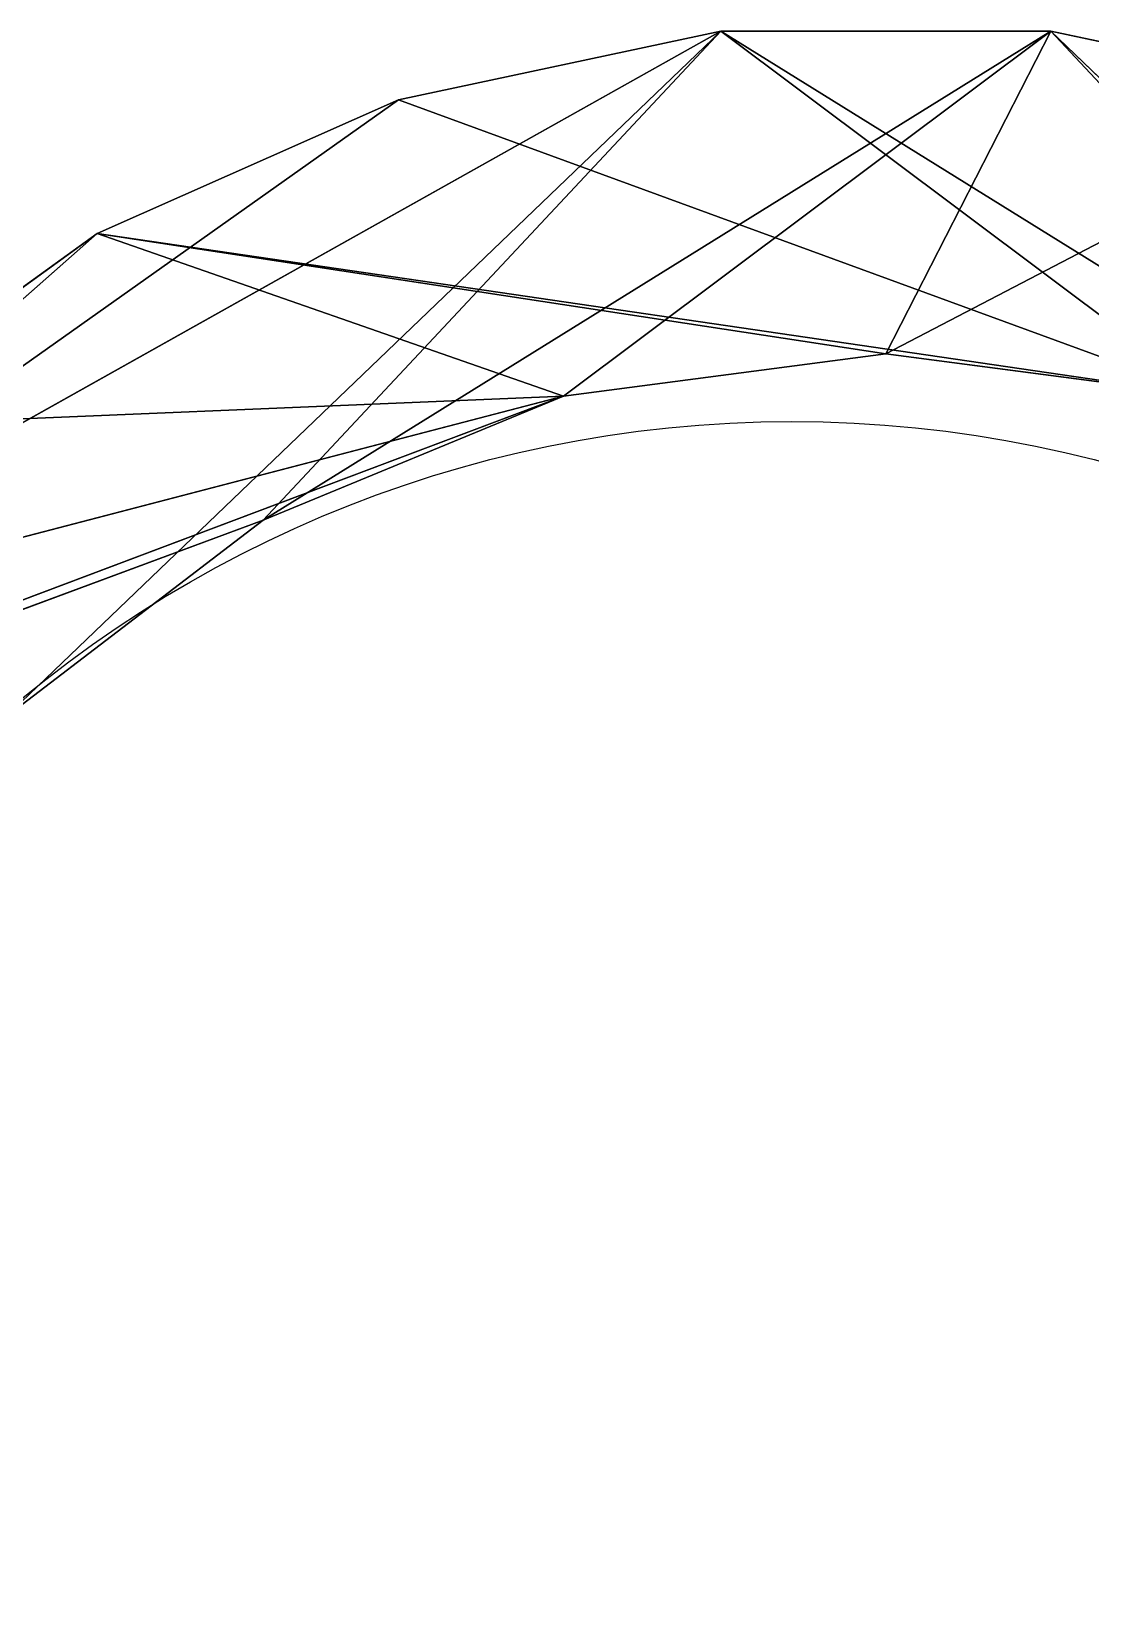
# Model space of a CAD drawing. Extents: x 0.1 to 12.5, y 0 to 2.5.
# Drawn here: x 10.8915 to 11.0899, y 2.0868 to 2.3799 of the extents above; entities that cross this region are included whole.
import ezdxf

# ---------------------------------------------------------------- set-up
doc = ezdxf.new("R2010")
doc.units = 0
doc.header["$MEASUREMENT"] = 0
doc.layers.get('0').update_dxf_attribs({"linetype": 'CONTINUOUS'})

# ---------------------------------------------------------------- blocks, each defined once
blk = doc.blocks.new('CLAMP')
for p, q in [((84, 189.48192, 180), (162.084, 233.37552, 180)), ((162.084, 233.37552, 180), (110.360388, 183.6396, 180)), ((129, 197.94228, 180), (162.084, 233.37552, 180)), ((129, 197.94228, 180), (185.916, 233.37552, 180)), ((138.771612, 228.42048, 180), (162.084, 233.37552)), ((138.771612, 228.42048), (162.084, 233.37552)), ((162.084, 233.37552, 180), (138.771612, 228.42048, 180)), ((185.916, 233.37552, 180), (150.706812, 206.93328, 180)), ((162.084, 233.37552), (162.084, 233.37552, 180)), ((162.084, 233.37552, 180), (185.916, 233.37552)), ((162.084, 233.37552), (185.916, 233.37552)), ((185.916, 233.37552, 180), (162.084, 233.37552, 180)), ((162.084, 233.37552), (197.293188, 206.93328)), ((162.084, 233.37552), (219, 197.94228)), ((174, 210, 180), (185.916, 233.37552, 180)), ((185.916, 233.37552), (185.916, 233.37552, 180)), ((185.916, 233.37552), (219, 197.94228)), ((185.916, 233.37552), (237.639612, 183.6396)), ((185.916, 233.37552), (209.228388, 228.42048)), ((209.228388, 228.42048, 180), (185.916, 233.37552, 180)), ((185.916, 233.37552, 180), (209.228388, 228.42048)), ((84, 189.48192, 180), (138.771612, 228.42048, 180)), ((117, 218.72688, 180), (138.771612, 228.42048)), ((117, 218.72688), (138.771612, 228.42048)), ((138.771612, 228.42048, 180), (117, 218.72688, 180)), ((138.771612, 228.42048), (138.771612, 228.42048, 180)), ((138.771612, 228.42048), (197.293188, 206.93328)), ((209.228388, 228.42048, 180), (174, 210, 180)), ((84, 189.48192, 180), (117, 218.72688, 180)), ((97.719588, 204.71856), (117, 218.72688)), ((97.719588, 204.71856, 180), (117, 218.72688)), ((117, 218.72688, 180), (97.719588, 204.71856, 180)), ((117, 218.72688), (117, 218.72688, 180)), ((174, 210), (117, 218.72688)), ((117, 218.72688), (197.293188, 206.93328)), ((150.706812, 206.93328), (117, 218.72688)), ((150.706812, 206.93328, 180), (174, 210)), ((150.706812, 206.93328, 180), (174, 210, 180)), ((174, 210), (150.706812, 206.93328)), ((174, 210), (174, 210, 180)), ((174, 210, 180), (197.293188, 206.93328)), ((174, 210, 180), (197.293188, 206.93328, 180)), ((197.293188, 206.93328), (174, 210)), ((0, 150), (150.706812, 206.93328)), ((84, 189.48192), (150.706812, 206.93328)), ((97.719588, 204.71856), (150.706812, 206.93328)), ((150.706812, 206.93328), (129, 197.94228)), ((129, 197.94228, 180), (150.706812, 206.93328)), ((129, 197.94228, 180), (150.706812, 206.93328, 180)), ((150.706812, 206.93328), (150.706812, 206.93328, 180)), ((0, 150), (129, 197.94228)), ((110.360388, 183.6396, 180), (129, 197.94228)), ((110.360388, 183.6396, 180), (129, 197.94228, 180)), ((129, 197.94228), (110.360388, 183.6396)), ((129, 197.94228), (129, 197.94228, 180))]:
    blk.add_line(p, q)
mesh = blk.add_polyface()
corners = [(162.084, 233.37552, 180), (138.771612, 228.42048, 180), (84, 189.48192, 180)]
mesh.append_faces([[corners[k] for k in face] for face in [(0, 1, 2)]])
mesh = blk.add_polyface()
corners = [(162.084, 233.37552, 180), (84, 189.48192, 180), (110.360388, 183.6396, 180)]
mesh.append_faces([[corners[k] for k in face] for face in [(0, 1, 2)]])
mesh = blk.add_polyface()
corners = [(162.084, 233.37552, 180), (110.360388, 183.6396, 180), (129, 197.94228, 180)]
mesh.append_faces([[corners[k] for k in face] for face in [(0, 1, 2)]])
mesh = blk.add_polyface()
corners = [(185.916, 233.37552, 180), (162.084, 233.37552, 180), (129, 197.94228, 180)]
mesh.append_faces([[corners[k] for k in face] for face in [(0, 1, 2)]])
mesh = blk.add_polyface()
corners = [(185.916, 233.37552, 180), (129, 197.94228, 180), (150.706812, 206.93328, 180)]
mesh.append_faces([[corners[k] for k in face] for face in [(0, 1, 2)]])
mesh = blk.add_polyface()
corners = [(138.771612, 228.42048, 180), (162.084, 233.37552), (138.771612, 228.42048)]
mesh.append_faces([[corners[k] for k in face] for face in [(0, 1, 2)]])
mesh = blk.add_polyface()
corners = [(162.084, 233.37552, 180), (162.084, 233.37552), (138.771612, 228.42048, 180)]
mesh.append_faces([[corners[k] for k in face] for face in [(0, 1, 2)]])
mesh = blk.add_polyface()
corners = [(197.293188, 206.93328), (138.771612, 228.42048), (162.084, 233.37552)]
mesh.append_faces([[corners[k] for k in face] for face in [(0, 1, 2)]])
mesh = blk.add_polyface()
corners = [(185.916, 233.37552, 180), (150.706812, 206.93328, 180), (174, 210, 180)]
mesh.append_faces([[corners[k] for k in face] for face in [(0, 1, 2)]])
mesh = blk.add_polyface()
corners = [(162.084, 233.37552, 180), (185.916, 233.37552), (162.084, 233.37552)]
mesh.append_faces([[corners[k] for k in face] for face in [(0, 1, 2)]])
mesh = blk.add_polyface()
corners = [(185.916, 233.37552, 180), (185.916, 233.37552), (162.084, 233.37552, 180)]
mesh.append_faces([[corners[k] for k in face] for face in [(0, 1, 2)]])
mesh = blk.add_polyface()
corners = [(219, 197.94228), (197.293188, 206.93328), (162.084, 233.37552)]
mesh.append_faces([[corners[k] for k in face] for face in [(0, 1, 2)]])
mesh = blk.add_polyface()
corners = [(219, 197.94228), (162.084, 233.37552), (185.916, 233.37552)]
mesh.append_faces([[corners[k] for k in face] for face in [(0, 1, 2)]])
mesh = blk.add_polyface()
corners = [(209.228388, 228.42048, 180), (185.916, 233.37552, 180), (174, 210, 180)]
mesh.append_faces([[corners[k] for k in face] for face in [(0, 1, 2)]])
mesh = blk.add_polyface()
corners = [(237.639612, 183.6396), (219, 197.94228), (185.916, 233.37552)]
mesh.append_faces([[corners[k] for k in face] for face in [(0, 1, 2)]])
mesh = blk.add_polyface()
corners = [(237.639612, 183.6396), (185.916, 233.37552), (209.228388, 228.42048)]
mesh.append_faces([[corners[k] for k in face] for face in [(0, 1, 2)]])
mesh = blk.add_polyface()
corners = [(185.916, 233.37552, 180), (209.228388, 228.42048), (185.916, 233.37552)]
mesh.append_faces([[corners[k] for k in face] for face in [(0, 1, 2)]])
mesh = blk.add_polyface()
corners = [(209.228388, 228.42048, 180), (209.228388, 228.42048), (185.916, 233.37552, 180)]
mesh.append_faces([[corners[k] for k in face] for face in [(0, 1, 2)]])
mesh = blk.add_polyface()
corners = [(138.771612, 228.42048, 180), (117, 218.72688, 180), (84, 189.48192, 180)]
mesh.append_faces([[corners[k] for k in face] for face in [(0, 1, 2)]])
mesh = blk.add_polyface()
corners = [(117, 218.72688, 180), (138.771612, 228.42048), (117, 218.72688)]
mesh.append_faces([[corners[k] for k in face] for face in [(0, 1, 2)]])
mesh = blk.add_polyface()
corners = [(138.771612, 228.42048, 180), (138.771612, 228.42048), (117, 218.72688, 180)]
mesh.append_faces([[corners[k] for k in face] for face in [(0, 1, 2)]])
mesh = blk.add_polyface()
corners = [(197.293188, 206.93328), (117, 218.72688), (138.771612, 228.42048)]
mesh.append_faces([[corners[k] for k in face] for face in [(0, 1, 2)]])
mesh = blk.add_polyface()
corners = [(209.228388, 228.42048, 180), (174, 210, 180), (197.293188, 206.93328, 180)]
mesh.append_faces([[corners[k] for k in face] for face in [(0, 1, 2)]])
mesh = blk.add_polyface()
corners = [(117, 218.72688, 180), (97.719588, 204.71856, 180), (84, 189.48192, 180)]
mesh.append_faces([[corners[k] for k in face] for face in [(0, 1, 2)]])
mesh = blk.add_polyface()
corners = [(97.719588, 204.71856, 180), (117, 218.72688), (97.719588, 204.71856)]
mesh.append_faces([[corners[k] for k in face] for face in [(0, 1, 2)]])
mesh = blk.add_polyface()
corners = [(117, 218.72688, 180), (117, 218.72688), (97.719588, 204.71856, 180)]
mesh.append_faces([[corners[k] for k in face] for face in [(0, 1, 2)]])
mesh = blk.add_polyface()
corners = [(150.706812, 206.93328), (97.719588, 204.71856), (117, 218.72688)]
mesh.append_faces([[corners[k] for k in face] for face in [(0, 1, 2)]])
mesh = blk.add_polyface()
corners = [(174, 210), (150.706812, 206.93328), (117, 218.72688)]
mesh.append_faces([[corners[k] for k in face] for face in [(0, 1, 2)]])
mesh = blk.add_polyface()
corners = [(197.293188, 206.93328), (174, 210), (117, 218.72688)]
mesh.append_faces([[corners[k] for k in face] for face in [(0, 1, 2)]])
mesh = blk.add_polyface()
corners = [(150.706812, 206.93328, 180), (174, 210), (174, 210, 180)]
mesh.append_faces([[corners[k] for k in face] for face in [(0, 1, 2)]])
mesh = blk.add_polyface()
corners = [(150.706812, 206.93328, 180), (150.706812, 206.93328), (174, 210)]
mesh.append_faces([[corners[k] for k in face] for face in [(0, 1, 2)]])
mesh = blk.add_polyface()
corners = [(174, 210, 180), (197.293188, 206.93328), (197.293188, 206.93328, 180)]
mesh.append_faces([[corners[k] for k in face] for face in [(0, 1, 2)]])
mesh = blk.add_polyface()
corners = [(174, 210, 180), (174, 210), (197.293188, 206.93328)]
mesh.append_faces([[corners[k] for k in face] for face in [(0, 1, 2)]])
mesh = blk.add_polyface()
corners = [(150.706812, 206.93328), (129, 197.94228), (0, 150)]
mesh.append_faces([[corners[k] for k in face] for face in [(0, 1, 2)]])
mesh = blk.add_polyface()
corners = [(150.706812, 206.93328), (0, 150), (84, 189.48192)]
mesh.append_faces([[corners[k] for k in face] for face in [(0, 1, 2)]])
mesh = blk.add_polyface()
corners = [(150.706812, 206.93328), (84, 189.48192), (97.719588, 204.71856)]
mesh.append_faces([[corners[k] for k in face] for face in [(0, 1, 2)]])
mesh = blk.add_polyface()
corners = [(129, 197.94228, 180), (150.706812, 206.93328), (150.706812, 206.93328, 180)]
mesh.append_faces([[corners[k] for k in face] for face in [(0, 1, 2)]])
mesh = blk.add_polyface()
corners = [(129, 197.94228, 180), (129, 197.94228), (150.706812, 206.93328)]
mesh.append_faces([[corners[k] for k in face] for face in [(0, 1, 2)]])
mesh = blk.add_polyface()
corners = [(129, 197.94228), (110.360388, 183.6396), (0, 150)]
mesh.append_faces([[corners[k] for k in face] for face in [(0, 1, 2)]])
mesh = blk.add_polyface()
corners = [(110.360388, 183.6396, 180), (129, 197.94228), (129, 197.94228, 180)]
mesh.append_faces([[corners[k] for k in face] for face in [(0, 1, 2)]])
mesh = blk.add_polyface()
corners = [(110.360388, 183.6396, 180), (110.360388, 183.6396), (129, 197.94228)]
mesh.append_faces([[corners[k] for k in face] for face in [(0, 1, 2)]])

msp = doc.modelspace()

# ---------------------------------------------------------------- linework, layer by layer
msp.add_circle((11.03398, 2.08038), 0.22638)

# ---------------------------------------------------------------- block references
at = {"xscale": 0.00259231896, "yscale": 0.002584557822, "zscale": 0.002224134528}
msp.add_blockref('CLAMP', (10.60051, 1.77669, -0.01694), dxfattribs=at)

doc.saveas('drawing.dxf')
